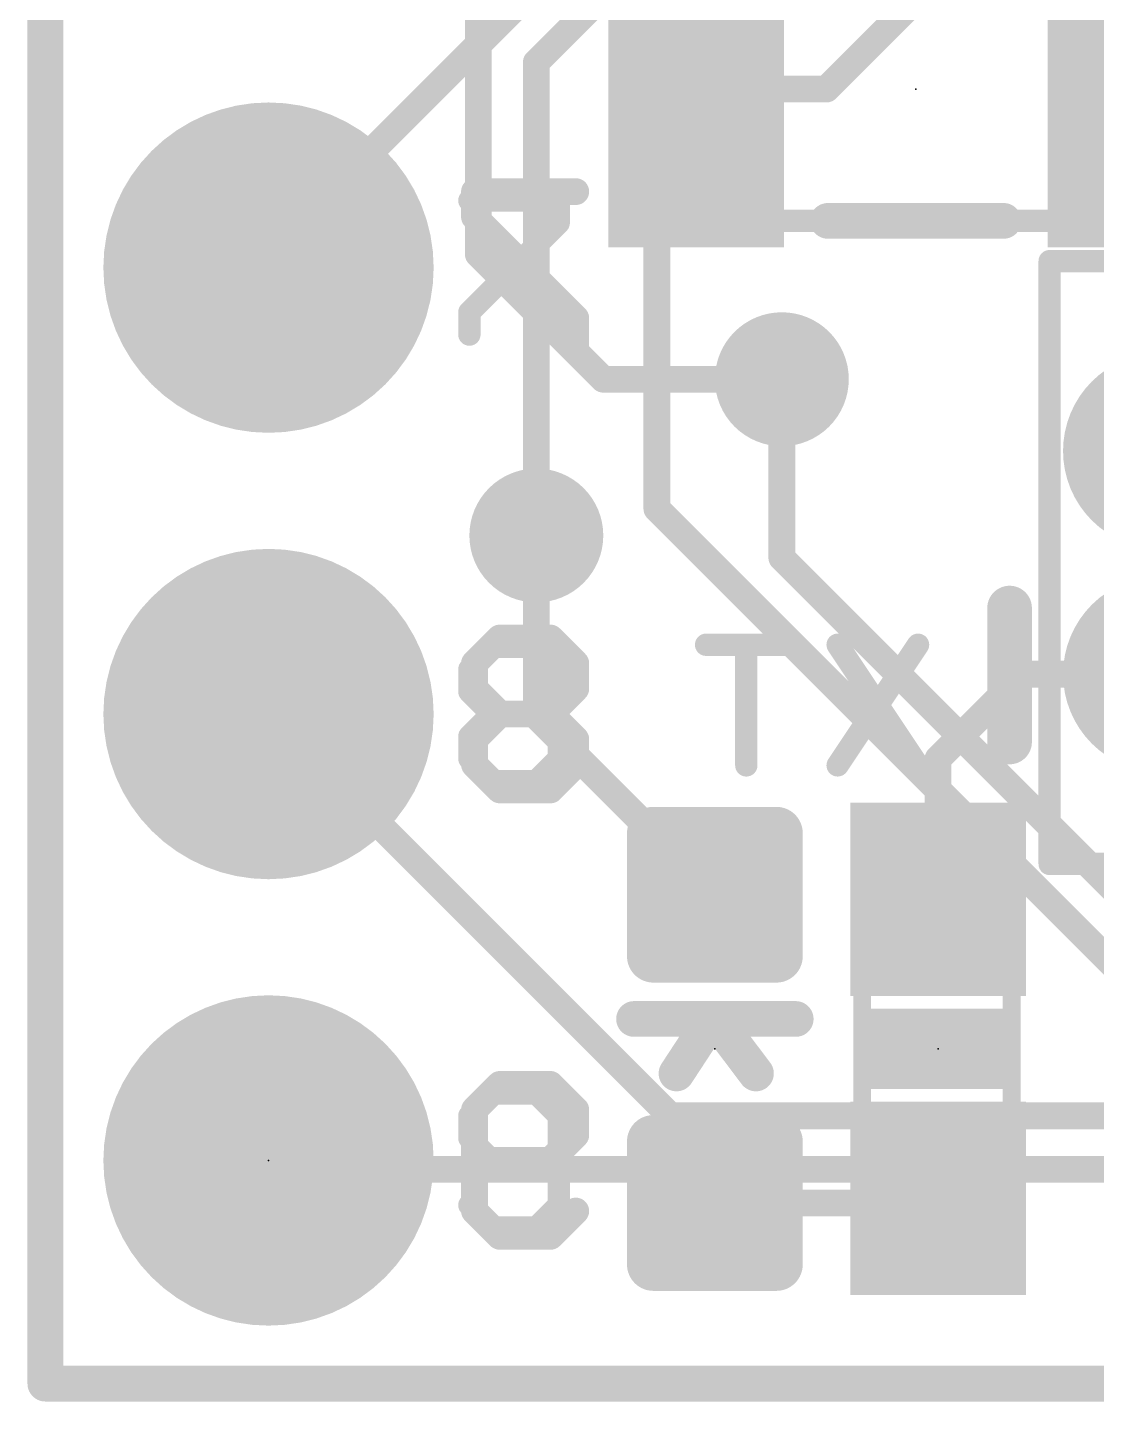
# Model space of a CAD drawing. Extents: x -33 to 74, y -20 to 37.
# Drawn here: x -0.1 to 5.98, y -0.1 to 7.72 of the extents above; entities that cross this region are included whole.
import ezdxf

# ---------------------------------------------------------------- set-up
doc = ezdxf.new("R2010")
doc.units = 0
for name, color, linetype in [('1', 12, 'CONTINUOUS'), ('16', 132, 'CONTINUOUS'), ('17', 110, 'CONTINUOUS'), ('18', 110, 'CONTINUOUS'), ('20', 53, 'CONTINUOUS'), ('21', 41, 'CONTINUOUS'), ('22', 40, 'CONTINUOUS'), ('23', 53, 'CONTINUOUS'), ('51', 53, 'CONTINUOUS')]:
    doc.layers.add(name, color=color, linetype=linetype)

# ---------------------------------------------------------------- blocks, each defined once
blk = doc.blocks.new('RECT160000X160000R30')
at = {"const_width": 0.15}
blk.add_lwpolyline([(0.425, -0.35), (0.425, 0.35, 0.4142), (0.35, 0.425), (-0.35, 0.425, 0.4142), (-0.425, 0.35), (-0.425, -0.35, 0.4142), (-0.35, -0.425), (0.35, -0.425, 0.4142)], format="xyb", close=True, dxfattribs=at)
blk.add_solid([(-0.3754, -0.3754), (0.3754, -0.3754), (-0.3754, 0.3754), (0.3754, 0.3754)])
blk = doc.blocks.new('ROUNDP')
at = {"const_width": 0.5}
blk.add_lwpolyline([(0, -0.25, 1), (0, 0.25, 1), (0, -0.25)], format="xyb", dxfattribs=at)
blk = doc.blocks.new('RECT')
blk.add_solid([(-0.5, -0.5), (0.5, -0.5), (-0.5, 0.5), (0.5, 0.5)])
blk = doc.blocks.new('ROUNDV')
at = {"const_width": 0.5}
blk.add_lwpolyline([(0, -0.25, 1), (0, 0.25, 1), (0, -0.25)], format="xyb", dxfattribs=at)

msp = doc.modelspace()

# ---------------------------------------------------------------- linework, layer by layer
at = {"layer": '1', "const_width": 0.1524}
for points in [[(2.4638, 14.6812), (2.4638, 6.4262)], [(4.445, 7.366), (5.1435, 8.0645)], [(3.703, 7.366), (4.445, 7.366)], [(3.175, 5.715), (2.4638, 6.4262)], [(4.191, 5.715), (3.175, 5.715)], [(2.794, 4.826), (2.794, 3.798)], [(5.08, 3.556), (5.561, 4.037)], [(6.35, 4.037), (5.561, 4.037)], [(2.794, 3.798), (3.81, 2.782)], [(5.08, 2.755), (5.08, 3.556)], [(3.81, 1.028), (5.053, 1.028)], [(5.053, 1.028), (5.08, 1.055)]]:
    msp.add_lwpolyline(points, dxfattribs=at)
at = {"layer": '1', "const_width": 0.0762}
for points in [[(3.703, 7.4041, 1), (3.703, 7.3279)], [(4.4181, 7.3929, 1), (4.4719, 7.3391)], [(4.445, 7.3279, 1), (4.445, 7.4041)], [(2.4907, 6.4531, 1), (2.4369, 6.3993)], [(2.4257, 6.4262, 1), (2.5019, 6.4262)], [(3.175, 5.7531, 1), (3.175, 5.6769)], [(4.191, 5.6769, 1), (4.191, 5.7531)], [(3.1481, 5.6881, 1), (3.2019, 5.7419)], [(2.8321, 4.826, 1), (2.7559, 4.826)], [(5.561, 4.0751, 1), (5.561, 3.9989)], [(5.5879, 4.0101, 1), (5.5341, 4.0639)], [(2.7559, 3.798, 1), (2.8321, 3.798)], [(2.8209, 3.8249, 1), (2.7671, 3.7711)], [(5.1181, 3.556, 1), (5.0419, 3.556)], [(5.0531, 3.5829, 1), (5.1069, 3.5291)], [(3.7831, 2.7551, 1), (3.8369, 2.8089)], [(5.0419, 2.755, 1), (5.1181, 2.755)], [(3.81, 1.0661, 1), (3.81, 0.9899)], [(5.053, 0.9899, 1), (5.053, 1.0661)], [(5.1069, 1.0281, 1), (5.0531, 1.0819)], [(5.0261, 1.0549, 1), (5.0799, 1.0011)]]:
    msp.add_lwpolyline(points, format="xyb", dxfattribs=at)
at = {"layer": '16', "const_width": 0.1524}
for points in [[(5.4356, 9.398), (3.4798, 7.4422)], [(4.1148, 9.271), (1.27, 6.4262)], [(4.4196, 9.144), (2.794, 7.5184)], [(2.794, 7.5184), (2.794, 4.826)], [(3.4798, 7.4422), (3.4798, 4.9784)], [(1.27, 6.4262), (1.27, 6.35)], [(4.191, 5.715), (4.191, 4.699)], [(3.4798, 4.9784), (6.6294, 1.8288)], [(4.191, 4.699), (6.1468, 2.7432)], [(3.556, 1.524), (1.27, 3.81)], [(3.556, 1.524), (12.9286, 1.524)], [(1.3208, 1.2192), (1.27, 1.27)], [(13.4874, 1.2192), (1.3208, 1.2192)]]:
    msp.add_lwpolyline(points, dxfattribs=at)
at = {"layer": '16', "const_width": 0.0762}
for points in [[(2.8321, 7.5184, 1), (2.7559, 7.5184)], [(2.7671, 7.5453, 1), (2.8209, 7.4915)], [(3.5179, 7.4422, 1), (3.4417, 7.4422)], [(3.4529, 7.4691, 1), (3.5067, 7.4153)], [(1.3081, 6.4262, 1), (1.2319, 6.4262)], [(1.2431, 6.4531, 1), (1.2969, 6.3993)], [(1.2319, 6.35, 1), (1.3081, 6.35)], [(4.2291, 5.715, 1), (4.1529, 5.715)], [(3.4417, 4.9784, 1), (3.5179, 4.9784)], [(3.5067, 5.0053, 1), (3.4529, 4.9515)], [(2.7559, 4.826, 1), (2.8321, 4.826)], [(4.2179, 4.7259, 1), (4.1641, 4.6721)], [(4.1529, 4.699, 1), (4.2291, 4.699)], [(1.2969, 3.8369, 1), (1.2431, 3.7831)], [(3.556, 1.5621, 1), (3.556, 1.4859)], [(3.5291, 1.4971, 1), (3.5829, 1.5509)], [(1.2969, 1.2969, 1), (1.2431, 1.2431)], [(1.3208, 1.2573, 1), (1.3208, 1.1811)], [(1.2939, 1.1923, 1), (1.3477, 1.2461)]]:
    msp.add_lwpolyline(points, format="xyb", dxfattribs=at)
at = {"layer": '20', "const_width": 0.2032}
for points in [[(0, 0), (0, 33.02)], [(17.78, 0), (0, 0)]]:
    msp.add_lwpolyline(points, dxfattribs=at)
at = {"layer": '20', "const_width": 0.1016}
for points in [[(0, 0.0508, 1), (0, -0.0508)], [(-0.0508, 0, 1), (0.0508, 0)]]:
    msp.add_lwpolyline(points, format="xyb", dxfattribs=at)
at = {"layer": '21'}
for points, const_width in [([(2.413, 6.7317), (2.9214, 6.7317)], 0.127), ([(2.9214, 6.7317), (2.9214, 6.6045)], 0.127), ([(2.9214, 6.6045), (2.413, 6.0961)], 0.127), ([(5.453, 6.616), (4.453, 6.616)], 0.2032), ([(2.413, 6.0961), (2.413, 5.969)], 0.127), ([(5.487, 3.651), (5.487, 4.413)], 0.254), ([(2.413, 4.0645), (2.5401, 4.1917)], 0.127), ([(2.5401, 4.1917), (2.7943, 4.1917)], 0.127), ([(2.7943, 4.1917), (2.9214, 4.0645)], 0.127), ([(3.7601, 4.2043), (4.2177, 4.2043)], 0.127), ([(3.9889, 3.5179), (3.9889, 4.2043)], 0.127), ([(4.5085, 4.2043), (4.9661, 3.5179)], 0.127), ([(4.9661, 4.2043), (4.5085, 3.5179)], 0.127), ([(2.413, 3.9374), (2.413, 4.0645)], 0.127), ([(2.9214, 4.0645), (2.9214, 3.9374)], 0.127), ([(2.5401, 3.8103), (2.413, 3.9374)], 0.127), ([(2.9214, 3.9374), (2.7943, 3.8103)], 0.127), ([(2.413, 3.6832), (2.5401, 3.8103)], 0.127), ([(2.5401, 3.8103), (2.7943, 3.8103)], 0.127), ([(2.7943, 3.8103), (2.9214, 3.6832)], 0.127), ([(2.413, 3.5561), (2.413, 3.6832)], 0.127), ([(2.9214, 3.6832), (2.9214, 3.5561)], 0.127), ([(2.5401, 3.429), (2.413, 3.5561)], 0.127), ([(2.9214, 3.5561), (2.7943, 3.429)], 0.127), ([(2.7943, 3.429), (2.5401, 3.429)], 0.127), ([(3.35, 2.075), (3.81, 2.075)], 0.2032), ([(3.7846, 2.0596), (3.5916, 1.765)], 0.2032), ([(4.27, 2.075), (3.81, 2.075)], 0.2032), ([(3.81, 2.075), (4.0438, 1.765)], 0.2032), ([(2.5401, 1.6517), (2.413, 1.5245)], 0.127), ([(2.7943, 1.6517), (2.5401, 1.6517)], 0.127), ([(2.9214, 1.5245), (2.7943, 1.6517)], 0.127), ([(2.413, 1.5245), (2.413, 1.3974)], 0.127), ([(2.9214, 1.0161), (2.9214, 1.5245)], 0.127), ([(2.413, 1.3974), (2.5401, 1.2703)], 0.127), ([(2.5401, 1.2703), (2.9214, 1.2703)], 0.127), ([(2.413, 1.0161), (2.5401, 0.889)], 0.127), ([(2.7943, 0.889), (2.9214, 1.0161)], 0.127), ([(2.5401, 0.889), (2.7943, 0.889)], 0.127)]:
    msp.add_lwpolyline(points, dxfattribs=dict(at, const_width=const_width))
for points, const_width in [([(2.413, 6.7634, 1), (2.413, 6.6999)], 0.0635), ([(2.9532, 6.7317, 1), (2.8897, 6.7317)], 0.0635), ([(2.9214, 6.6999, 1), (2.9214, 6.7634)], 0.0635), ([(2.9439, 6.5821, 1), (2.899, 6.627)], 0.0635), ([(4.453, 6.6668, 1), (4.453, 6.5652)], 0.1016), ([(5.453, 6.5652, 1), (5.453, 6.6668)], 0.1016), ([(2.8897, 6.6045, 1), (2.9532, 6.6045)], 0.0635), ([(2.3905, 6.1186, 1), (2.4355, 6.0737)], 0.0635), ([(2.4448, 6.0961, 1), (2.3813, 6.0961)], 0.0635), ([(2.3813, 5.969, 1), (2.4448, 5.969)], 0.0635), ([(5.5505, 4.413, 1), (5.4235, 4.413)], 0.127), ([(2.5401, 4.2234, 1), (2.5401, 4.1599)], 0.0635), ([(2.5626, 4.1692, 1), (2.5177, 4.2141)], 0.0635), ([(2.8168, 4.2141, 1), (2.7719, 4.1692)], 0.0635), ([(2.7943, 4.1599, 1), (2.7943, 4.2234)], 0.0635), ([(3.7601, 4.236, 1), (3.7601, 4.1725)], 0.0635), ([(4.0206, 4.2043, 1), (3.9571, 4.2043)], 0.0635), ([(4.2177, 4.1725, 1), (4.2177, 4.236)], 0.0635), ([(4.5349, 4.2219, 1), (4.4821, 4.1867)], 0.0635), ([(4.9925, 4.1867, 1), (4.9397, 4.2219)], 0.0635), ([(2.3905, 4.087, 1), (2.4355, 4.0421)], 0.0635), ([(2.4448, 4.0645, 1), (2.3813, 4.0645)], 0.0635), ([(2.9532, 4.0645, 1), (2.8897, 4.0645)], 0.0635), ([(2.899, 4.0421, 1), (2.9439, 4.087)], 0.0635), ([(2.4355, 3.9599, 1), (2.3905, 3.915)], 0.0635), ([(2.9439, 3.915, 1), (2.899, 3.9599)], 0.0635), ([(2.3813, 3.9374, 1), (2.4448, 3.9374)], 0.0635), ([(2.8897, 3.9374, 1), (2.9532, 3.9374)], 0.0635), ([(2.5401, 3.8421, 1), (2.5401, 3.7786)], 0.0635), ([(2.5626, 3.7879, 1), (2.5177, 3.8328)], 0.0635), ([(2.5177, 3.7879, 1), (2.5626, 3.8328)], 0.0635), ([(2.8168, 3.8328, 1), (2.7719, 3.7879)], 0.0635), ([(2.7719, 3.8328, 1), (2.8168, 3.7879)], 0.0635), ([(2.7943, 3.7786, 1), (2.7943, 3.8421)], 0.0635), ([(2.3905, 3.7057, 1), (2.4355, 3.6608)], 0.0635), ([(2.4448, 3.6832, 1), (2.3813, 3.6832)], 0.0635), ([(2.9532, 3.6832, 1), (2.8897, 3.6832)], 0.0635), ([(2.899, 3.6608, 1), (2.9439, 3.7057)], 0.0635), ([(5.4235, 3.651, 1), (5.5505, 3.651)], 0.127), ([(2.4355, 3.5786, 1), (2.3905, 3.5337)], 0.0635), ([(2.9439, 3.5337, 1), (2.899, 3.5786)], 0.0635), ([(2.3813, 3.5561, 1), (2.4448, 3.5561)], 0.0635), ([(2.8897, 3.5561, 1), (2.9532, 3.5561)], 0.0635), ([(3.9571, 3.5179, 1), (4.0206, 3.5179)], 0.0635), ([(4.4821, 3.5355, 1), (4.5349, 3.5003)], 0.0635), ([(4.9397, 3.5003, 1), (4.9925, 3.5355)], 0.0635), ([(2.5401, 3.4608, 1), (2.5401, 3.3973)], 0.0635), ([(2.5177, 3.4065, 1), (2.5626, 3.4515)], 0.0635), ([(2.7719, 3.4515, 1), (2.8168, 3.4065)], 0.0635), ([(2.7943, 3.3973, 1), (2.7943, 3.4608)], 0.0635), ([(3.35, 2.1258, 1), (3.35, 2.0242)], 0.1016), ([(3.8271, 2.0318, 1), (3.7421, 2.0874)], 0.1016), ([(3.81, 2.1258, 1), (3.81, 2.0242)], 0.1016), ([(3.8506, 2.1056, 1), (3.7694, 2.0444)], 0.1016), ([(3.81, 2.0242, 1), (3.81, 2.1258)], 0.1016), ([(4.27, 2.0242, 1), (4.27, 2.1258)], 0.1016), ([(3.5491, 1.7928, 1), (3.6341, 1.7372)], 0.1016), ([(4.0032, 1.7344, 1), (4.0844, 1.7956)], 0.1016), ([(2.5401, 1.6834, 1), (2.5401, 1.6199)], 0.0635), ([(2.5626, 1.6292, 1), (2.5177, 1.6741)], 0.0635), ([(2.8168, 1.6741, 1), (2.7719, 1.6292)], 0.0635), ([(2.7943, 1.6199, 1), (2.7943, 1.6834)], 0.0635), ([(2.3905, 1.547, 1), (2.4355, 1.5021)], 0.0635), ([(2.4448, 1.5245, 1), (2.3813, 1.5245)], 0.0635), ([(2.9532, 1.5245, 1), (2.8897, 1.5245)], 0.0635), ([(2.899, 1.5021, 1), (2.9439, 1.547)], 0.0635), ([(2.4355, 1.4199, 1), (2.3905, 1.375)], 0.0635), ([(2.3813, 1.3974, 1), (2.4448, 1.3974)], 0.0635), ([(2.5401, 1.3021, 1), (2.5401, 1.2386)], 0.0635), ([(2.9214, 1.2386, 1), (2.9214, 1.3021)], 0.0635), ([(2.5177, 1.2479, 1), (2.5626, 1.2928)], 0.0635), ([(2.4355, 1.0386, 1), (2.3905, 0.9937)], 0.0635), ([(2.8897, 1.0161, 1), (2.9532, 1.0161)], 0.0635), ([(2.9439, 0.9937, 1), (2.899, 1.0386)], 0.0635), ([(2.5401, 0.9207, 1), (2.5401, 0.8573)], 0.0635), ([(2.5177, 0.8665, 1), (2.5626, 0.9115)], 0.0635), ([(2.7719, 0.9115, 1), (2.8168, 0.8665)], 0.0635), ([(2.7943, 0.8573, 1), (2.7943, 0.9207)], 0.0635)]:
    msp.add_lwpolyline(points, format="xyb", dxfattribs=dict(at, const_width=const_width))
at = {"layer": '22', "const_width": 0.1524}
for points in [[(3.0183, 6.7825), (2.4421, 6.7825)], [(2.4421, 6.7825), (2.4421, 6.6385)], [(2.4421, 6.6385), (3.0183, 6.0623)], [(3.0183, 6.0623), (3.0183, 5.9182)], [(2.5861, 4.2425), (2.4421, 4.0985)], [(2.8743, 4.2425), (2.5861, 4.2425)], [(3.0183, 4.0985), (2.8743, 4.2425)], [(2.4421, 4.0985), (2.4421, 3.9544)], [(3.0183, 3.9544), (3.0183, 4.0985)], [(2.4421, 3.9544), (2.5861, 3.8104)], [(2.8743, 3.8104), (3.0183, 3.9544)], [(2.5861, 3.8104), (2.4421, 3.6663)], [(2.8743, 3.8104), (2.5861, 3.8104)], [(3.0183, 3.6663), (2.8743, 3.8104)], [(2.4421, 3.6663), (2.4421, 3.5223)], [(3.0183, 3.5223), (3.0183, 3.6663)], [(2.4421, 3.5223), (2.5861, 3.3782)], [(2.8743, 3.3782), (3.0183, 3.5223)], [(2.5861, 3.3782), (2.8743, 3.3782)], [(2.4421, 1.5585), (2.5861, 1.7025)], [(2.5861, 1.7025), (2.8743, 1.7025)], [(2.8743, 1.7025), (3.0183, 1.5585)], [(2.4421, 0.9823), (2.4421, 1.5585)], [(3.0183, 1.5585), (3.0183, 1.4144)], [(3.0183, 1.4144), (2.8743, 1.2704)], [(2.8743, 1.2704), (2.4421, 1.2704)], [(2.5861, 0.8382), (2.4421, 0.9823)], [(3.0183, 0.9823), (2.8743, 0.8382)], [(2.8743, 0.8382), (2.5861, 0.8382)]]:
    msp.add_lwpolyline(points, dxfattribs=at)
at = {"layer": '22', "const_width": 0.0762}
for points in [[(2.4421, 6.8206, 1), (2.4421, 6.7444)], [(2.4802, 6.7825, 1), (2.404, 6.7825)], [(3.0183, 6.7444, 1), (3.0183, 6.8206)], [(2.469, 6.6654, 1), (2.4152, 6.6115)], [(2.404, 6.6385, 1), (2.4802, 6.6385)], [(3.0564, 6.0623, 1), (2.9802, 6.0623)], [(2.9914, 6.0353, 1), (3.0453, 6.0892)], [(2.9802, 5.9182, 1), (3.0564, 5.9182)], [(2.5861, 4.2806, 1), (2.5861, 4.2044)], [(2.6131, 4.2156, 1), (2.5592, 4.2695)], [(2.9012, 4.2695, 1), (2.8473, 4.2156)], [(2.8743, 4.2044, 1), (2.8743, 4.2806)], [(2.4802, 4.0985, 1), (2.404, 4.0985)], [(2.4152, 4.1254, 1), (2.469, 4.0715)], [(3.0564, 4.0985, 1), (2.9802, 4.0985)], [(2.9914, 4.0715, 1), (3.0453, 4.1254)], [(2.469, 3.9814, 1), (2.4152, 3.9275)], [(2.404, 3.9544, 1), (2.4802, 3.9544)], [(2.9802, 3.9544, 1), (3.0564, 3.9544)], [(3.0453, 3.9275, 1), (2.9914, 3.9814)], [(2.5861, 3.8485, 1), (2.5861, 3.7723)], [(2.6131, 3.7834, 1), (2.5592, 3.8373)], [(2.5592, 3.7834, 1), (2.6131, 3.8373)], [(2.9012, 3.8373, 1), (2.8473, 3.7834)], [(2.8473, 3.8373, 1), (2.9012, 3.7834)], [(2.8743, 3.7723, 1), (2.8743, 3.8485)], [(2.4802, 3.6663, 1), (2.404, 3.6663)], [(2.4152, 3.6933, 1), (2.469, 3.6394)], [(3.0564, 3.6663, 1), (2.9802, 3.6663)], [(2.9914, 3.6394, 1), (3.0453, 3.6933)], [(2.469, 3.5492, 1), (2.4152, 3.4953)], [(3.0453, 3.4953, 1), (2.9914, 3.5492)], [(2.404, 3.5223, 1), (2.4802, 3.5223)], [(2.9802, 3.5223, 1), (3.0564, 3.5223)], [(2.5861, 3.4163, 1), (2.5861, 3.3401)], [(2.5592, 3.3513, 1), (2.6131, 3.4051)], [(2.8473, 3.4051, 1), (2.9012, 3.3513)], [(2.8743, 3.3401, 1), (2.8743, 3.4163)], [(2.5861, 1.7406, 1), (2.5861, 1.6644)], [(2.6131, 1.6756, 1), (2.5592, 1.7295)], [(2.9012, 1.7295, 1), (2.8473, 1.6756)], [(2.8743, 1.6644, 1), (2.8743, 1.7406)], [(2.4802, 1.5585, 1), (2.404, 1.5585)], [(2.4152, 1.5854, 1), (2.469, 1.5315)], [(3.0564, 1.5585, 1), (2.9802, 1.5585)], [(2.9914, 1.5315, 1), (3.0453, 1.5854)], [(3.0453, 1.3875, 1), (2.9914, 1.4414)], [(2.9802, 1.4144, 1), (3.0564, 1.4144)], [(2.4421, 1.3085, 1), (2.4421, 1.2323)], [(2.8473, 1.2973, 1), (2.9012, 1.2434)], [(2.8743, 1.2323, 1), (2.8743, 1.3085)], [(2.469, 1.0092, 1), (2.4152, 0.9553)], [(2.404, 0.9823, 1), (2.4802, 0.9823)], [(3.0453, 0.9553, 1), (2.9914, 1.0092)], [(2.5861, 0.8763, 1), (2.5861, 0.8001)], [(2.5592, 0.8113, 1), (2.6131, 0.8651)], [(2.8473, 0.8651, 1), (2.9012, 0.8113)], [(2.8743, 0.8001, 1), (2.8743, 0.8763)]]:
    msp.add_lwpolyline(points, format="xyb", dxfattribs=at)
at = {"layer": '23'}
for p in [(4.953, 7.366), (3.81, 1.905), (5.08, 1.905), (1.27, 1.27)]:
    msp.add_point(p, dxfattribs=at)
at = {"layer": '51'}
for points, const_width in [([(3.353, 6.616), (3.353, 8.116)], 0.127), ([(6.553, 6.616), (3.353, 6.616)], 0.127), ([(12.065, 6.387), (5.715, 6.387)], 0.127), ([(5.715, 6.387), (5.715, 2.957)], 0.127), ([(5.715, 2.957), (12.065, 2.957)], 0.127), ([(4.648, 1.549), (4.648, 2.261)], 0.1016), ([(5.499, 1.549), (5.499, 2.261)], 0.1016)]:
    msp.add_lwpolyline(points, dxfattribs=dict(at, const_width=const_width))
for points, const_width in [([(3.353, 6.6478, 1), (3.353, 6.5843)], 0.0635), ([(3.3213, 6.616, 1), (3.3848, 6.616)], 0.0635), ([(5.715, 6.4188, 1), (5.715, 6.3553)], 0.0635), ([(5.7467, 6.387, 1), (5.6833, 6.387)], 0.0635), ([(5.715, 2.9888, 1), (5.715, 2.9253)], 0.0635), ([(5.6833, 2.957, 1), (5.7467, 2.957)], 0.0635), ([(4.6734, 2.261, 1), (4.6226, 2.261)], 0.0508), ([(5.5244, 2.261, 1), (5.4736, 2.261)], 0.0508), ([(4.6226, 1.549, 1), (4.6734, 1.549)], 0.0508), ([(5.4736, 1.549, 1), (5.5244, 1.549)], 0.0508)]:
    msp.add_lwpolyline(points, format="xyb", dxfattribs=dict(at, const_width=const_width))

# ---------------------------------------------------------------- block references
at = {"layer": '1', "yscale": 1.8, "rotation": 180}
for p in [(3.703, 7.366), (6.203, 7.366)]:
    msp.add_blockref('RECT', p, dxfattribs=at)
at = {"layer": '1', "xscale": 1.1, "rotation": 90}
for p in [(5.08, 2.755), (5.08, 1.055)]:
    msp.add_blockref('RECT', p, dxfattribs=at)
at = {"layer": '1'}
for p in [(3.81, 2.782), (3.81, 1.028)]:
    msp.add_blockref('RECT160000X160000R30', p, dxfattribs=at)
at = {"layer": '17', "xscale": 1.8796, "yscale": 1.8796, "rotation": 180}
for p in [(1.27, 6.35), (1.27, 6.35), (1.27, 3.81), (1.27, 3.81), (1.27, 1.27), (1.27, 1.27)]:
    msp.add_blockref('ROUNDP', p, dxfattribs=at)
at = {"layer": '17', "xscale": 1.1176, "yscale": 1.1176}
for p in [(6.35, 5.307), (6.35, 5.307), (6.35, 4.037), (6.35, 4.037)]:
    msp.add_blockref('ROUNDP', p, dxfattribs=at)
at = {"layer": '18', "xscale": 0.762, "yscale": 0.762}
for p in [(4.191, 5.715), (4.191, 5.715), (2.794, 4.826), (2.794, 4.826)]:
    msp.add_blockref('ROUNDV', p, dxfattribs=at)
at = {"layer": '21', "xscale": 0.4572, "yscale": 0.762, "rotation": 90}
msp.add_blockref('RECT', (5.08, 1.905), dxfattribs=at)
at = {"layer": '51', "xscale": 0.5001, "yscale": 0.95, "rotation": 90}
for p in [(5.0749, 2.4853), (5.0749, 1.3169)]:
    msp.add_blockref('RECT', p, dxfattribs=at)

doc.saveas('drawing.dxf')
